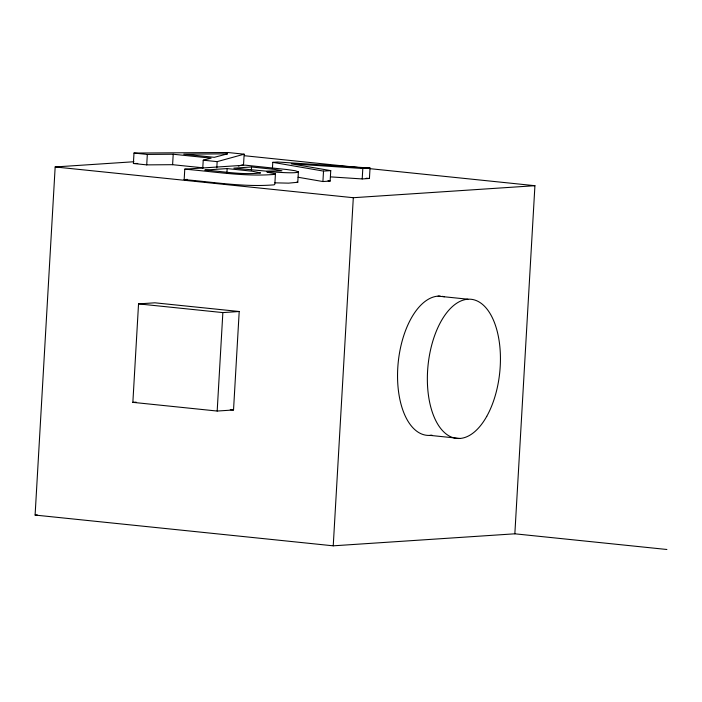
<?xml version="1.0" encoding="UTF-8"?>
<svg xmlns="http://www.w3.org/2000/svg" width="702" height="702" viewBox="0 0 702 702"><rect width="100%" height="100%" fill="white"/><g stroke="black" fill="none" stroke-linecap="round" stroke-linejoin="round"><path stroke-width="1.05" d="M666.9 549.49L514.847 533.81L333.239 545.823L35.1 515.066L55.168 166.953L133.942 161.741M202.939 167.813L172.604 164.689L146.727 164.873L133.398 163.496L133.994 153.054L227.887 152.51L244.147 154.186L243.541 164.628L238.355 166.058M132.862 402.351L138.54 303.887L154.879 302.808L239.207 311.504L233.529 409.968L217.181 411.047L132.862 402.351L136.127 402.132M146.727 164.873L147.323 154.431L173.21 154.238L211.118 158.152L203.229 160.196L202.746 168.55M172.604 164.689L173.21 154.238M298.385 171.832C295.331 175.009 247.683 168.805 275.438 173.736L274.842 184.178L274.131 184.837C244.103 187.311 214.022 182.116 184.17 179.607L184.775 169.156L245.209 165.163L286.995 169.542L295.156 170.726L298.385 171.832L297.78 182.274L288.645 183.143L274.868 182.836M216.795 167.901L217.155 161.635L244.147 154.186M226.913 172.771L227.15 168.585L252.351 171.235L260.591 172.946C242.041 175.131 223.315 171.42 204.826 170.068L227.15 168.585M217.181 411.047L222.859 312.592L239.207 311.504M251.369 170.112L251.544 166.979L274.824 169.419L281.941 170.805L266.023 171.13L233.854 168.147L251.544 166.979M272.42 168.603L272.78 162.337L277.65 162.013L370.033 168.024L369.436 178.466L362.206 178.94L330.774 176.895M322.92 181.546L323.517 171.104L330.747 170.621L330.142 181.063L322.92 181.546L298.087 177.255M333.239 545.823L353.308 197.71L534.924 185.697L514.847 533.81M362.206 178.94L362.811 168.498L370.033 168.024M275.438 173.736L274.728 174.394C244.7 176.869 214.628 171.674 184.775 169.156M184.17 179.607L187.408 179.387M35.1 515.066L37.285 514.926M133.398 163.496L137.759 163.469M362.811 168.498L291.269 163.838L330.747 170.621M366.172 178.255L369.436 178.466M244.401 155.721L357.564 167.401M360.828 167.734L365.18 168.182M369.533 168.629L534.924 185.697M133.994 153.054L147.323 154.431M203.229 160.196L217.155 161.635M55.168 166.953L353.308 197.71M438.092 296.139L467.909 299.21M138.54 303.887L222.859 312.592M230.282 409.635L233.529 409.968M430.063 435.38L459.88 438.46M328.01 180.695L330.142 181.063M272.78 162.337L323.517 171.104M297.148 181.774L297.78 182.274M442.278 296.332A69.937 36.021 -84.1 0 1 444.348 296.779M431.958 435.161A69.937 36.021 -84.1 0 1 397.771 367.962A69.937 36.021 -84.1 0 1 440.189 296.112M227.483 153.852L214.312 157.318L183.731 154.168L227.483 153.852M486.74 416.365A69.937 36.021 -84.1 0 0 477.176 300.965A69.937 36.021 -84.1 0 0 427.772 389.171A69.937 36.021 -84.1 0 0 486.74 416.365"/></g></svg>
